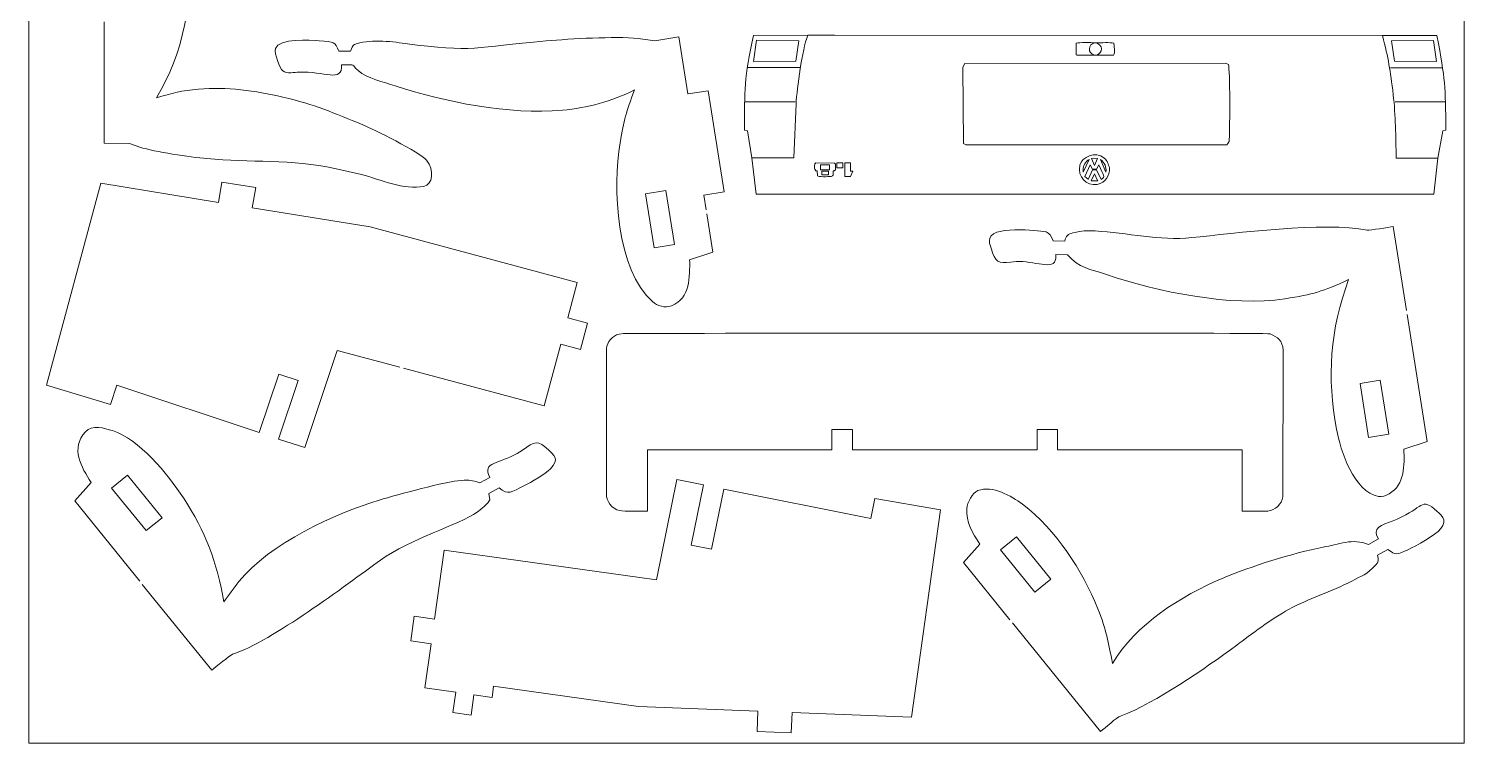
# Model space of a CAD drawing. Header units: centimetres. Extents: x -72 to 73, y -15 to 15.
# Drawn here: x 20.5 to 41.5, y -14.85 to -4.39 of the extents above; entities that cross this region are included whole.
import ezdxf

# ---------------------------------------------------------------- set-up
doc = ezdxf.new("R2010")
doc.units = ezdxf.units.CM
doc.header["$MEASUREMENT"] = 0
doc.layers.add('Camada 1', color=7, linetype='Continuous')

msp = doc.modelspace()

# ---------------------------------------------------------------- linework, layer by layer
at = {"layer": 'Camada 1', "color": 1, "lineweight": 9}
for points, knots in [([(20.5, -14.85), (20.5, -14.85), (41.5, -14.85), (41.5, -14.85), (41.5, -14.85), (41.5, -14.85), (41.5, 14.85), (41.5, 14.85), (41.5, 14.85), (41.5, 14.85), (20.5, 14.85), (20.5, 14.85), (20.5, 14.85), (20.5, 14.85), (20.5, -14.85), (20.5, -14.85), (20.5, -14.85), (20.5, -14.85), (20.5, -14.85), (20.5, -14.85)], [0, 0, 0, 0, 0.16666667, 0.16666667, 0.16666667, 0.16666667, 0.33333333, 0.33333333, 0.33333333, 0.33333333, 0.5, 0.5, 0.5, 0.5, 0.66666667, 0.66666667, 0.66666667, 0.66666667, 1, 1, 1, 1]), ([(31.89534, -4.48722), (31.81434, -4.70349), (31.73883, -5.2512), (31.72475, -5.49316), (31.72475, -5.49316), (31.72475, -5.49316), (31.69239, -6.28144), (31.69239, -6.28144), (31.69239, -6.28144), (31.69239, -6.28144), (31.07764, -6.28144), (31.07764, -6.28144)], [0, 0, 0, 0, 0.25, 0.25, 0.25, 0.25, 0.5, 0.5, 0.5, 0.5, 1, 1, 1, 1]), ([(31.10412, -4.86959), (31.10412, -4.86959), (31.72181, -4.86665), (31.72181, -4.86665), (31.72181, -4.86665), (31.72181, -4.86665), (31.76593, -4.56663), (31.76593, -4.56663), (31.76593, -4.56663), (31.76593, -4.56663), (31.14824, -4.56075), (31.14824, -4.56075), (31.14824, -4.56075), (31.14824, -4.56075), (31.10412, -4.86959), (31.10412, -4.86959)], [0, 0, 0, 0, 0.2, 0.2, 0.2, 0.2, 0.4, 0.4, 0.4, 0.4, 0.6, 0.6, 0.6, 0.6, 1, 1, 1, 1]), ([(36.12206, -4.59899), (36.12206, -4.59899), (36.09853, -4.59605), (36.09853, -4.59605), (36.09853, -4.59605), (36.04204, -4.59605), (35.86885, -4.59023), (35.82204, -4.60193), (35.82204, -4.60193), (35.82204, -4.60193), (35.82204, -4.77253), (35.82204, -4.77253), (35.82204, -4.77253), (35.82204, -4.77253), (35.83381, -4.77841), (35.83381, -4.77841), (35.83381, -4.77841), (35.83381, -4.77841), (36.36914, -4.77841), (36.36914, -4.77841), (36.36914, -4.77841), (36.38428, -4.75188), (36.38209, -4.74146), (36.38384, -4.69606), (36.38384, -4.69606), (36.38384, -4.69606), (36.37501, -4.60193), (36.37501, -4.60193), (36.37501, -4.60193), (36.32196, -4.58867), (36.18097, -4.59899), (36.12206, -4.59899)], [0, 0, 0, 0, 0.11111111, 0.11111111, 0.11111111, 0.11111111, 0.22222222, 0.22222222, 0.22222222, 0.22222222, 0.33333333, 0.33333333, 0.33333333, 0.33333333, 0.44444444, 0.44444444, 0.44444444, 0.44444444, 0.55555556, 0.55555556, 0.55555556, 0.55555556, 0.66666667, 0.66666667, 0.66666667, 0.66666667, 0.77777778, 0.77777778, 0.77777778, 0.77777778, 1, 1, 1, 1]), ([(36.12206, -4.59899), (36.12206, -4.59899), (36.09853, -4.59605), (36.09853, -4.59605), (36.09853, -4.59605), (36.09853, -4.59605), (36.06618, -4.60781), (36.06618, -4.60781), (36.06618, -4.60781), (35.97719, -4.65599), (36.01432, -4.78439), (36.11325, -4.77841), (36.11325, -4.77841), (36.16526, -4.77527), (36.25995, -4.66794), (36.12206, -4.59899)], [0, 0, 0, 0, 0.2, 0.2, 0.2, 0.2, 0.4, 0.4, 0.4, 0.4, 0.6, 0.6, 0.6, 0.6, 1, 1, 1, 1]), ([(40.30465, -4.49016), (40.38965, -4.83857), (40.41625, -4.98293), (40.46054, -5.35786), (40.46054, -5.35786), (40.49605, -5.65841), (40.49688, -5.98074), (40.50468, -6.28438), (40.50468, -6.28438), (40.50468, -6.28438), (41.11059, -6.28438), (41.11059, -6.28438)], [0, 0, 0, 0, 0.25, 0.25, 0.25, 0.25, 0.5, 0.5, 0.5, 0.5, 1, 1, 1, 1]), ([(41.09588, -4.87253), (41.09588, -4.87253), (40.4782, -4.86665), (40.4782, -4.86665), (40.4782, -4.86665), (40.4782, -4.86665), (40.43409, -4.56663), (40.43409, -4.56663), (40.43409, -4.56663), (40.43409, -4.56663), (41.05176, -4.56369), (41.05176, -4.56369), (41.05176, -4.56369), (41.05176, -4.56369), (41.09588, -4.87253), (41.09588, -4.87253)], [0, 0, 0, 0, 0.2, 0.2, 0.2, 0.2, 0.4, 0.4, 0.4, 0.4, 0.6, 0.6, 0.6, 0.6, 1, 1, 1, 1]), ([(35.87794, -6.39027), (35.90669, -6.26991), (36.10039, -6.17137), (36.23383, -6.28438), (36.23383, -6.28438), (36.28009, -6.32356), (36.29222, -6.37334), (36.3103, -6.42557), (36.3103, -6.42557), (36.3103, -6.54947), (36.25782, -6.64599), (36.13088, -6.6697), (36.13088, -6.6697), (35.97391, -6.69901), (35.83724, -6.56062), (35.87794, -6.39027)], [0, 0, 0, 0, 0.2, 0.2, 0.2, 0.2, 0.4, 0.4, 0.4, 0.4, 0.6, 0.6, 0.6, 0.6, 1, 1, 1, 1]), ([(36.09265, -6.39321), (36.09265, -6.39321), (36.13678, -6.29026), (36.13678, -6.29026), (36.13678, -6.29026), (36.13678, -6.29026), (36.06912, -6.28732), (36.06912, -6.28732), (36.06912, -6.28732), (36.06912, -6.28732), (36.04559, -6.29026), (36.04559, -6.29026), (36.04559, -6.29026), (36.04559, -6.29026), (36.09265, -6.39321), (36.09265, -6.39321)], [0, 0, 0, 0, 0.2, 0.2, 0.2, 0.2, 0.4, 0.4, 0.4, 0.4, 0.6, 0.6, 0.6, 0.6, 1, 1, 1, 1]), ([(32.28361, -6.47263), (32.28361, -6.47263), (32.26889, -6.47263), (32.26889, -6.47263), (32.26889, -6.47263), (32.26889, -6.53738), (32.2737, -6.54357), (32.23949, -6.55498), (32.23949, -6.55498), (32.19229, -6.55498), (32.04983, -6.56475), (32.03653, -6.54322), (32.03653, -6.54322), (32.03653, -6.54322), (32.03359, -6.47263), (32.03359, -6.47263), (32.03359, -6.47263), (32.03359, -6.47263), (32.01593, -6.47263), (32.01593, -6.47263), (32.01593, -6.47263), (32.01593, -6.47263), (31.99829, -6.44616), (31.99829, -6.44616), (31.99829, -6.44616), (31.99753, -6.44157), (31.98976, -6.36115), (32.01593, -6.35497), (32.01593, -6.35497), (32.01593, -6.35497), (32.28948, -6.35791), (32.28948, -6.35791), (32.28948, -6.35791), (32.30894, -6.37195), (32.30125, -6.41049), (32.30125, -6.45498), (32.30125, -6.45498), (32.30125, -6.45498), (32.28361, -6.47263), (32.28361, -6.47263)], [0, 0, 0, 0, 0.09090909, 0.09090909, 0.09090909, 0.09090909, 0.18181818, 0.18181818, 0.18181818, 0.18181818, 0.27272727, 0.27272727, 0.27272727, 0.27272727, 0.36363636, 0.36363636, 0.36363636, 0.36363636, 0.45454545, 0.45454545, 0.45454545, 0.45454545, 0.54545455, 0.54545455, 0.54545455, 0.54545455, 0.63636364, 0.63636364, 0.63636364, 0.63636364, 0.72727273, 0.72727273, 0.72727273, 0.72727273, 0.81818182, 0.81818182, 0.81818182, 0.81818182, 1, 1, 1, 1]), ([(32.08359, -6.38144), (32.08359, -6.38144), (32.21596, -6.38144), (32.21596, -6.38144), (32.21596, -6.38144), (32.21596, -6.38144), (32.21596, -6.45498), (32.21596, -6.45498), (32.21596, -6.45498), (32.21596, -6.45498), (32.08359, -6.45498), (32.08359, -6.45498), (32.08359, -6.45498), (32.08359, -6.45498), (32.08359, -6.38144), (32.08359, -6.38144)], [0, 0, 0, 0, 0.2, 0.2, 0.2, 0.2, 0.4, 0.4, 0.4, 0.4, 0.6, 0.6, 0.6, 0.6, 1, 1, 1, 1]), ([(32.10123, -6.47851), (32.10123, -6.47851), (32.20124, -6.47851), (32.20124, -6.47851), (32.20124, -6.47851), (32.20124, -6.47851), (32.20124, -6.53145), (32.20124, -6.53145), (32.20124, -6.53145), (32.20124, -6.53145), (32.10123, -6.53145), (32.10123, -6.53145), (32.10123, -6.53145), (32.10123, -6.53145), (32.10123, -6.47851), (32.10123, -6.47851)], [0, 0, 0, 0, 0.2, 0.2, 0.2, 0.2, 0.4, 0.4, 0.4, 0.4, 0.6, 0.6, 0.6, 0.6, 1, 1, 1, 1]), ([(32.32184, -6.42557), (32.32184, -6.42557), (32.40714, -6.42557), (32.40714, -6.42557), (32.40714, -6.42557), (32.40714, -6.42557), (32.40714, -6.35497), (32.40714, -6.35497), (32.40714, -6.35497), (32.40714, -6.35497), (32.32184, -6.35497), (32.32184, -6.35497), (32.32184, -6.35497), (32.32184, -6.35497), (32.32184, -6.42557), (32.32184, -6.42557)], [0, 0, 0, 0, 0.2, 0.2, 0.2, 0.2, 0.4, 0.4, 0.4, 0.4, 0.6, 0.6, 0.6, 0.6, 1, 1, 1, 1]), ([(32.5542, -6.47851), (32.5542, -6.47851), (32.51892, -6.47851), (32.51892, -6.47851), (32.51892, -6.47851), (32.51892, -6.47851), (32.51892, -6.35497), (32.51892, -6.35497), (32.51892, -6.35497), (32.51892, -6.35497), (32.43655, -6.35497), (32.43655, -6.35497), (32.43655, -6.35497), (32.43655, -6.35497), (32.43655, -6.55498), (32.43655, -6.55498), (32.43655, -6.55498), (32.43655, -6.55498), (32.51892, -6.55498), (32.51892, -6.55498), (32.51892, -6.55498), (32.51892, -6.55498), (32.5542, -6.47851), (32.5542, -6.47851)], [0, 0, 0, 0, 0.14285714, 0.14285714, 0.14285714, 0.14285714, 0.28571429, 0.28571429, 0.28571429, 0.28571429, 0.42857143, 0.42857143, 0.42857143, 0.42857143, 0.57142857, 0.57142857, 0.57142857, 0.57142857, 0.71428571, 0.71428571, 0.71428571, 0.71428571, 1, 1, 1, 1]), ([(36.01029, -6.30497), (36.01029, -6.30497), (35.925, -6.49027), (35.925, -6.49027), (35.925, -6.49027), (35.91717, -6.41201), (35.93725, -6.36521), (35.99265, -6.31674), (35.99265, -6.31674), (35.99265, -6.31674), (36.01029, -6.30497), (36.01029, -6.30497)], [0, 0, 0, 0, 0.25, 0.25, 0.25, 0.25, 0.5, 0.5, 0.5, 0.5, 1, 1, 1, 1]), ([(35.95147, -6.55204), (35.95147, -6.55204), (35.99559, -6.59322), (35.99559, -6.59322), (35.99559, -6.59322), (35.99559, -6.59322), (36.00146, -6.58734), (36.00146, -6.58734), (36.00146, -6.58734), (36.00146, -6.58734), (36.06324, -6.45792), (36.06324, -6.45792), (36.06324, -6.45792), (36.06324, -6.45792), (36.11912, -6.45792), (36.11912, -6.45792), (36.11912, -6.45792), (36.11912, -6.45792), (36.18678, -6.59617), (36.18678, -6.59617), (36.18678, -6.59617), (36.25322, -6.55181), (36.22874, -6.55089), (36.15441, -6.38144), (36.15441, -6.38144), (36.15441, -6.38144), (36.12206, -6.44616), (36.12206, -6.44616), (36.12206, -6.44616), (36.12206, -6.44616), (36.06029, -6.44616), (36.06029, -6.44616), (36.06029, -6.44616), (36.06029, -6.44616), (36.02793, -6.38144), (36.02793, -6.38144), (36.02793, -6.38144), (36.02793, -6.38144), (35.95147, -6.55204), (35.95147, -6.55204)], [0, 0, 0, 0, 0.09090909, 0.09090909, 0.09090909, 0.09090909, 0.18181818, 0.18181818, 0.18181818, 0.18181818, 0.27272727, 0.27272727, 0.27272727, 0.27272727, 0.36363636, 0.36363636, 0.36363636, 0.36363636, 0.45454545, 0.45454545, 0.45454545, 0.45454545, 0.54545455, 0.54545455, 0.54545455, 0.54545455, 0.63636364, 0.63636364, 0.63636364, 0.63636364, 0.72727273, 0.72727273, 0.72727273, 0.72727273, 0.81818182, 0.81818182, 0.81818182, 0.81818182, 1, 1, 1, 1]), ([(36.17794, -6.30791), (36.24383, -6.35497), (36.26638, -6.412), (36.25736, -6.49321), (36.25736, -6.49321), (36.25736, -6.49321), (36.17794, -6.30791), (36.17794, -6.30791)], [0, 0, 0, 0, 0.33333333, 0.33333333, 0.33333333, 0.33333333, 1, 1, 1, 1]), ([(36.04265, -6.61675), (36.04265, -6.61675), (36.13972, -6.61675), (36.13972, -6.61675), (36.13972, -6.61675), (36.13972, -6.61675), (36.13678, -6.61087), (36.13678, -6.61087), (36.13678, -6.61087), (36.13678, -6.61087), (36.09265, -6.51381), (36.09265, -6.51381), (36.09265, -6.51381), (36.09265, -6.51381), (36.04265, -6.61675), (36.04265, -6.61675)], [0, 0, 0, 0, 0.2, 0.2, 0.2, 0.2, 0.4, 0.4, 0.4, 0.4, 0.6, 0.6, 0.6, 0.6, 1, 1, 1, 1])]:
    msp.add_open_spline(points, degree=3, knots=knots, dxfattribs=at)
at = {"layer": 'Camada 1', "color": 3, "lineweight": 9}
for points, knots in [([(21.60549, -4.29058), (21.60549, -4.29058), (21.60549, -6.06649), (21.60549, -6.06649), (21.60549, -6.06649), (21.60549, -6.06649), (21.97611, -6.07238), (21.97611, -6.07238), (21.97611, -6.07238), (21.97611, -6.07238), (22.1261, -6.12532), (22.1261, -6.12532), (22.1261, -6.12532), (22.34408, -6.19486), (22.85794, -6.26912), (23.10557, -6.29298), (23.10557, -6.29298), (23.72738, -6.35287), (24.36186, -6.2953), (24.97627, -6.4371), (24.97627, -6.4371), (24.97627, -6.4371), (25.36747, -6.52534), (25.36747, -6.52534), (25.36747, -6.52534), (25.64046, -6.59844), (25.99833, -6.75683), (26.28223, -6.69888), (26.28223, -6.69888), (26.40697, -6.67342), (26.44039, -6.46509), (26.31753, -6.31357), (26.31753, -6.31357), (26.22491, -6.19933), (25.52301, -5.85445), (25.38806, -5.79883), (25.38806, -5.79883), (24.95425, -5.62005), (24.68798, -5.50223), (24.21741, -5.39293), (24.21741, -5.39293), (23.8143, -5.29929), (23.39637, -5.2388), (22.98203, -5.27527), (22.98203, -5.27527), (22.7393, -5.29664), (22.5962, -5.33672), (22.36731, -5.40175), (22.36731, -5.40175), (22.75926, -4.77415), (22.90528, -3.94095), (22.88498, -3.2075), (22.88498, -3.2075), (22.87678, -2.91104), (22.78311, -2.4188), (22.50849, -2.22803), (22.50849, -2.22803), (22.36783, -2.13033), (22.17521, -2.22827), (22.08493, -2.36922), (22.08493, -2.36922), (21.9946, -2.51022), (21.98139, -2.66218), (21.96139, -2.82219), (21.96139, -2.82219), (21.96139, -2.82219), (21.60549, -2.87807), (21.60549, -2.87807), (21.60549, -2.87807), (21.60549, -2.87807), (21.60549, -4.23175), (21.60549, -4.23175)], [0, 0, 0, 0, 0.05263158, 0.05263158, 0.05263158, 0.05263158, 0.10526316, 0.10526316, 0.10526316, 0.10526316, 0.15789474, 0.15789474, 0.15789474, 0.15789474, 0.21052632, 0.21052632, 0.21052632, 0.21052632, 0.26315789, 0.26315789, 0.26315789, 0.26315789, 0.31578947, 0.31578947, 0.31578947, 0.31578947, 0.36842105, 0.36842105, 0.36842105, 0.36842105, 0.42105263, 0.42105263, 0.42105263, 0.42105263, 0.47368421, 0.47368421, 0.47368421, 0.47368421, 0.52631579, 0.52631579, 0.52631579, 0.52631579, 0.57894737, 0.57894737, 0.57894737, 0.57894737, 0.63157895, 0.63157895, 0.63157895, 0.63157895, 0.68421053, 0.68421053, 0.68421053, 0.68421053, 0.73684211, 0.73684211, 0.73684211, 0.73684211, 0.78947368, 0.78947368, 0.78947368, 0.78947368, 0.84210526, 0.84210526, 0.84210526, 0.84210526, 0.89473684, 0.89473684, 0.89473684, 0.89473684, 1, 1, 1, 1]), ([(30.41003, -7.04047), (30.41003, -7.04047), (30.37637, -6.8279), (30.37637, -6.8279), (30.37637, -6.8279), (30.37637, -6.8279), (30.67269, -6.78097), (30.67269, -6.78097), (30.67269, -6.78097), (30.67269, -6.78097), (30.43802, -5.29936), (30.43802, -5.29936), (30.43802, -5.29936), (30.43802, -5.29936), (30.14461, -5.34584), (30.14461, -5.34584), (30.14461, -5.34584), (30.14461, -5.34584), (30.14124, -5.34339), (30.14124, -5.34339), (30.14124, -5.34339), (30.14124, -5.34339), (30.00964, -4.51252), (30.00964, -4.51252), (30.00964, -4.51252), (30.00964, -4.51252), (29.66103, -4.56773), (29.66103, -4.56773), (29.66103, -4.56773), (29.66103, -4.56773), (29.41421, -4.53238), (29.41421, -4.53238), (29.41421, -4.53238), (29.06746, -4.50266), (28.4349, -4.53787), (28.07103, -4.5694), (28.07103, -4.5694), (27.01801, -4.66066), (27.0088, -4.74545), (26.00733, -4.6074), (26.00733, -4.6074), (25.78815, -4.57719), (25.46549, -4.53856), (25.26541, -4.62366), (25.26541, -4.62366), (25.23588, -4.63623), (25.22961, -4.67389), (25.20949, -4.72186), (25.20949, -4.72186), (25.20949, -4.72186), (25.03639, -4.71948), (25.03639, -4.71948), (25.03639, -4.71948), (24.97382, -4.58053), (24.97365, -4.58269), (24.75037, -4.56825), (24.75037, -4.56825), (24.62537, -4.56016), (24.15404, -4.5269), (24.11018, -4.68156), (24.11018, -4.68156), (24.09028, -4.7517), (24.16837, -4.97319), (24.21875, -5.00981), (24.21875, -5.00981), (24.28179, -5.05563), (24.38411, -5.02856), (24.45653, -5.02574), (24.45653, -5.02574), (24.82413, -5.0114), (25.08961, -5.18632), (25.07731, -4.92147), (25.07731, -4.92147), (25.31328, -4.91785), (25.20405, -4.90697), (25.31987, -5.00514), (25.31987, -5.00514), (25.45219, -5.1173), (25.69323, -5.17291), (25.85823, -5.22661), (25.85823, -5.22661), (26.59207, -5.46544), (27.52354, -5.65386), (28.30609, -5.58342), (28.30609, -5.58342), (28.67501, -5.55022), (29.02688, -5.45397), (29.3612, -5.28825), (29.3612, -5.28825), (29.2382, -5.62122), (29.20785, -5.71847), (29.14994, -6.06026), (29.14994, -6.06026), (29.04006, -6.70879), (29.09638, -7.92972), (29.62539, -8.38524), (29.62539, -8.38524), (29.69736, -8.44722), (29.80486, -8.48395), (29.90295, -8.4455), (29.90295, -8.4455), (30.17997, -8.33694), (30.17056, -8.01913), (30.16855, -7.7721), (30.16855, -7.7721), (30.16855, -7.7721), (30.50842, -7.66168), (30.50842, -7.66168), (30.50842, -7.66168), (30.50842, -7.66168), (30.41923, -7.09857), (30.41923, -7.09857)], [0, 0, 0, 0, 0.03448276, 0.03448276, 0.03448276, 0.03448276, 0.06896552, 0.06896552, 0.06896552, 0.06896552, 0.10344828, 0.10344828, 0.10344828, 0.10344828, 0.13793103, 0.13793103, 0.13793103, 0.13793103, 0.17241379, 0.17241379, 0.17241379, 0.17241379, 0.20689655, 0.20689655, 0.20689655, 0.20689655, 0.24137931, 0.24137931, 0.24137931, 0.24137931, 0.27586207, 0.27586207, 0.27586207, 0.27586207, 0.31034483, 0.31034483, 0.31034483, 0.31034483, 0.34482759, 0.34482759, 0.34482759, 0.34482759, 0.37931034, 0.37931034, 0.37931034, 0.37931034, 0.4137931, 0.4137931, 0.4137931, 0.4137931, 0.44827586, 0.44827586, 0.44827586, 0.44827586, 0.48275862, 0.48275862, 0.48275862, 0.48275862, 0.51724138, 0.51724138, 0.51724138, 0.51724138, 0.55172414, 0.55172414, 0.55172414, 0.55172414, 0.5862069, 0.5862069, 0.5862069, 0.5862069, 0.62068966, 0.62068966, 0.62068966, 0.62068966, 0.65517241, 0.65517241, 0.65517241, 0.65517241, 0.68965517, 0.68965517, 0.68965517, 0.68965517, 0.72413793, 0.72413793, 0.72413793, 0.72413793, 0.75862069, 0.75862069, 0.75862069, 0.75862069, 0.79310345, 0.79310345, 0.79310345, 0.79310345, 0.82758621, 0.82758621, 0.82758621, 0.82758621, 0.86206897, 0.86206897, 0.86206897, 0.86206897, 0.89655172, 0.89655172, 0.89655172, 0.89655172, 0.93103448, 0.93103448, 0.93103448, 0.93103448, 1, 1, 1, 1]), ([(31.89534, -4.48722), (31.89534, -4.48722), (31.10118, -4.49016), (31.10118, -4.49016), (31.10118, -4.49016), (30.96488, -5.10473), (30.97395, -5.30124), (30.96882, -5.87553), (30.96882, -5.87553), (30.96882, -5.87553), (31.01294, -5.88436), (31.01294, -5.88436), (31.01294, -5.88436), (31.01294, -5.88436), (31.07764, -6.28144), (31.07764, -6.28144), (31.07764, -6.28144), (31.07764, -6.28144), (31.13942, -6.81382), (31.13942, -6.81382), (31.13942, -6.81382), (31.13942, -6.81382), (41.05469, -6.81382), (41.05469, -6.81382), (41.05469, -6.81382), (41.05469, -6.81382), (41.11059, -6.28438), (41.11059, -6.28438), (41.11059, -6.28438), (41.11059, -6.28438), (41.18706, -5.88436), (41.18706, -5.88436), (41.18706, -5.88436), (41.18706, -5.88436), (41.23118, -5.87848), (41.23118, -5.87848), (41.23118, -5.87848), (41.2244, -5.21816), (41.22335, -5.14965), (41.09882, -4.49016), (41.09882, -4.49016), (41.09882, -4.49016), (40.30465, -4.49016), (40.30465, -4.49016)], [0, 0, 0, 0, 0.08333333, 0.08333333, 0.08333333, 0.08333333, 0.16666667, 0.16666667, 0.16666667, 0.16666667, 0.25, 0.25, 0.25, 0.25, 0.33333333, 0.33333333, 0.33333333, 0.33333333, 0.41666667, 0.41666667, 0.41666667, 0.41666667, 0.5, 0.5, 0.5, 0.5, 0.58333333, 0.58333333, 0.58333333, 0.58333333, 0.66666667, 0.66666667, 0.66666667, 0.66666667, 0.75, 0.75, 0.75, 0.75, 0.83333333, 0.83333333, 0.83333333, 0.83333333, 1, 1, 1, 1]), ([(40.30465, -4.49016), (40.30465, -4.49016), (32.28814, -4.48733), (32.28814, -4.48733), (32.28814, -4.48733), (32.15806, -4.48729), (32.02497, -4.48828), (31.89534, -4.48722)], [0, 0, 0, 0, 0.33333333, 0.33333333, 0.33333333, 0.33333333, 1, 1, 1, 1]), ([(34.16606, -4.95195), (34.16606, -4.95195), (34.1749, -6.0726), (34.1749, -6.0726), (34.1749, -6.0726), (34.1749, -6.0726), (34.21018, -6.09319), (34.21018, -6.09319), (34.21018, -6.09319), (34.21018, -6.09319), (38.02806, -6.09025), (38.02806, -6.09025), (38.02806, -6.09025), (38.07098, -6.02781), (38.05649, -6.06135), (38.06335, -5.97848), (38.06335, -5.97848), (38.06937, -5.84193), (38.07713, -4.99915), (38.04865, -4.91371), (38.04865, -4.91371), (38.04865, -4.91371), (38.00747, -4.89606), (38.00747, -4.89606), (38.00747, -4.89606), (38.00747, -4.89606), (34.19253, -4.90195), (34.19253, -4.90195), (34.19253, -4.90195), (34.19253, -4.90195), (34.16606, -4.95195), (34.16606, -4.95195)], [0, 0, 0, 0, 0.11111111, 0.11111111, 0.11111111, 0.11111111, 0.22222222, 0.22222222, 0.22222222, 0.22222222, 0.33333333, 0.33333333, 0.33333333, 0.33333333, 0.44444444, 0.44444444, 0.44444444, 0.44444444, 0.55555556, 0.55555556, 0.55555556, 0.55555556, 0.66666667, 0.66666667, 0.66666667, 0.66666667, 0.77777778, 0.77777778, 0.77777778, 0.77777778, 1, 1, 1, 1]), ([(25.98343, -9.36047), (25.98343, -9.36047), (28.04026, -9.91159), (28.04026, -9.91159), (28.04026, -9.91159), (28.04026, -9.91159), (28.28234, -9.00811), (28.28234, -9.00811), (28.28234, -9.00811), (28.28234, -9.00811), (28.57213, -9.08576), (28.57213, -9.08576), (28.57213, -9.08576), (28.57213, -9.08576), (28.67491, -8.70221), (28.67491, -8.70221), (28.67491, -8.70221), (28.67491, -8.70221), (28.38511, -8.62456), (28.38511, -8.62456), (28.38511, -8.62456), (28.38511, -8.62456), (28.52443, -8.10464), (28.52443, -8.10464), (28.52443, -8.10464), (28.52443, -8.10464), (25.49579, -7.29312), (25.49579, -7.29312), (25.49579, -7.29312), (25.49579, -7.29312), (23.77101, -7.01367), (23.77101, -7.01367), (23.77101, -7.01367), (23.77101, -7.01367), (23.82025, -6.71626), (23.82025, -6.71626), (23.82025, -6.71626), (23.82025, -6.71626), (23.32716, -6.6359), (23.32716, -6.6359), (23.32716, -6.6359), (23.32716, -6.6359), (23.27792, -6.93331), (23.27792, -6.93331), (23.27792, -6.93331), (23.27792, -6.93331), (21.5539, -6.65102), (21.5539, -6.65102), (21.5539, -6.65102), (21.5539, -6.65102), (20.76141, -9.60863), (20.76141, -9.60863), (20.76141, -9.60863), (20.76141, -9.60863), (21.69705, -9.88979), (21.69705, -9.88979), (21.69705, -9.88979), (21.69705, -9.88979), (21.79022, -9.61024), (21.79022, -9.61024), (21.79022, -9.61024), (21.79022, -9.61024), (23.87052, -10.30164), (23.87052, -10.30164), (23.87052, -10.30164), (23.87052, -10.30164), (24.15746, -9.44672), (24.15746, -9.44672), (24.15746, -9.44672), (24.15746, -9.44672), (24.4427, -9.54141), (24.4427, -9.54141), (24.4427, -9.54141), (24.4427, -9.54141), (24.15575, -10.39634), (24.15575, -10.39634), (24.15575, -10.39634), (24.15575, -10.39634), (24.53681, -10.51976), (24.53681, -10.51976), (24.53681, -10.51976), (24.53681, -10.51976), (25.01162, -9.10007), (25.01162, -9.10007), (25.01162, -9.10007), (25.01162, -9.10007), (25.92661, -9.34524), (25.92661, -9.34524)], [0, 0, 0, 0, 0.04347826, 0.04347826, 0.04347826, 0.04347826, 0.08695652, 0.08695652, 0.08695652, 0.08695652, 0.13043478, 0.13043478, 0.13043478, 0.13043478, 0.17391304, 0.17391304, 0.17391304, 0.17391304, 0.2173913, 0.2173913, 0.2173913, 0.2173913, 0.26086957, 0.26086957, 0.26086957, 0.26086957, 0.30434783, 0.30434783, 0.30434783, 0.30434783, 0.34782609, 0.34782609, 0.34782609, 0.34782609, 0.39130435, 0.39130435, 0.39130435, 0.39130435, 0.43478261, 0.43478261, 0.43478261, 0.43478261, 0.47826087, 0.47826087, 0.47826087, 0.47826087, 0.52173913, 0.52173913, 0.52173913, 0.52173913, 0.56521739, 0.56521739, 0.56521739, 0.56521739, 0.60869565, 0.60869565, 0.60869565, 0.60869565, 0.65217391, 0.65217391, 0.65217391, 0.65217391, 0.69565217, 0.69565217, 0.69565217, 0.69565217, 0.73913043, 0.73913043, 0.73913043, 0.73913043, 0.7826087, 0.7826087, 0.7826087, 0.7826087, 0.82608696, 0.82608696, 0.82608696, 0.82608696, 0.86956522, 0.86956522, 0.86956522, 0.86956522, 0.91304348, 0.91304348, 0.91304348, 0.91304348, 1, 1, 1, 1]), ([(40.65434, -8.51553), (40.65434, -8.51553), (40.4597, -7.28659), (40.4597, -7.28659), (40.4597, -7.28659), (40.39828, -7.2958), (40.12003, -7.34543), (40.08065, -7.33768), (40.08065, -7.33768), (39.46077, -7.21568), (38.12481, -7.38625), (37.51635, -7.44901), (37.51635, -7.44901), (37.03828, -7.49832), (36.57184, -7.37471), (36.09833, -7.35196), (36.09833, -7.35196), (35.95716, -7.34993), (35.92326, -7.33954), (35.77509, -7.37934), (35.77509, -7.37934), (35.70257, -7.39882), (35.67002, -7.42133), (35.65709, -7.49929), (35.65709, -7.49929), (35.65709, -7.49929), (35.48399, -7.49692), (35.48399, -7.49692), (35.48399, -7.49692), (35.42957, -7.33393), (35.371, -7.36169), (35.19461, -7.34323), (35.19461, -7.34323), (35.07072, -7.33027), (34.77313, -7.32789), (34.66004, -7.37132), (34.66004, -7.37132), (34.5052, -7.43078), (34.55176, -7.53175), (34.60009, -7.66968), (34.60009, -7.66968), (34.66103, -7.84365), (34.71954, -7.81645), (34.94237, -7.80011), (34.94237, -7.80011), (35.2019, -7.78108), (35.50071, -7.93862), (35.52495, -7.75548), (35.52495, -7.75548), (35.52495, -7.75548), (35.52737, -7.69554), (35.52737, -7.69554), (35.52737, -7.69554), (35.52737, -7.69554), (35.69465, -7.69881), (35.69465, -7.69881), (35.69465, -7.69881), (35.86853, -7.89878), (36.01989, -7.90567), (36.26485, -7.98969), (36.26485, -7.98969), (36.99934, -8.24159), (38.10675, -8.4663), (38.87617, -8.34443), (38.87617, -8.34443), (39.2993, -8.27742), (39.41822, -8.24047), (39.80835, -8.06277), (39.80835, -8.06277), (39.53657, -8.79062), (39.48772, -9.49997), (39.6311, -10.25289), (39.6311, -10.25289), (39.69028, -10.56364), (39.88445, -11.17777), (40.24552, -11.23659), (40.24552, -11.23659), (40.3038, -11.24609), (40.34469, -11.22699), (40.4001, -11.19722), (40.4001, -11.19722), (40.63547, -11.07075), (40.62294, -10.7679), (40.6157, -10.54663), (40.6157, -10.54663), (40.6157, -10.54663), (40.95801, -10.43285), (40.95801, -10.43285), (40.95801, -10.43285), (40.95801, -10.43285), (40.66354, -8.57363), (40.66354, -8.57363)], [0, 0, 0, 0, 0.04166667, 0.04166667, 0.04166667, 0.04166667, 0.08333333, 0.08333333, 0.08333333, 0.08333333, 0.125, 0.125, 0.125, 0.125, 0.16666667, 0.16666667, 0.16666667, 0.16666667, 0.20833333, 0.20833333, 0.20833333, 0.20833333, 0.25, 0.25, 0.25, 0.25, 0.29166667, 0.29166667, 0.29166667, 0.29166667, 0.33333333, 0.33333333, 0.33333333, 0.33333333, 0.375, 0.375, 0.375, 0.375, 0.41666667, 0.41666667, 0.41666667, 0.41666667, 0.45833333, 0.45833333, 0.45833333, 0.45833333, 0.5, 0.5, 0.5, 0.5, 0.54166667, 0.54166667, 0.54166667, 0.54166667, 0.58333333, 0.58333333, 0.58333333, 0.58333333, 0.625, 0.625, 0.625, 0.625, 0.66666667, 0.66666667, 0.66666667, 0.66666667, 0.70833333, 0.70833333, 0.70833333, 0.70833333, 0.75, 0.75, 0.75, 0.75, 0.79166667, 0.79166667, 0.79166667, 0.79166667, 0.83333333, 0.83333333, 0.83333333, 0.83333333, 0.875, 0.875, 0.875, 0.875, 0.91666667, 0.91666667, 0.91666667, 0.91666667, 1, 1, 1, 1]), ([(29.19973, -8.85079), (30.05228, -8.85079), (38.59138, -8.83906), (38.6591, -8.85668), (38.6591, -8.85668), (38.77067, -8.90627), (38.84247, -8.94998), (38.85028, -9.10081), (38.85028, -9.10081), (38.85028, -9.10081), (38.84734, -11.24211), (38.84734, -11.24211), (38.84734, -11.24211), (38.82801, -11.34967), (38.73603, -11.43894), (38.62674, -11.45095), (38.62674, -11.45095), (38.62674, -11.45095), (38.25025, -11.45095), (38.25025, -11.45095), (38.25025, -11.45095), (38.25025, -11.45095), (38.25025, -10.55677), (38.25025, -10.55677), (38.25025, -10.55677), (38.25025, -10.55677), (35.55009, -10.55677), (35.55009, -10.55677), (35.55009, -10.55677), (35.55009, -10.55677), (35.55009, -10.25674), (35.55009, -10.25674), (35.55009, -10.25674), (35.55009, -10.25674), (35.25008, -10.25674), (35.25008, -10.25674), (35.25008, -10.25674), (35.25008, -10.25674), (35.25008, -10.55677), (35.25008, -10.55677), (35.25008, -10.55677), (35.25008, -10.55677), (32.54992, -10.55677), (32.54992, -10.55677), (32.54992, -10.55677), (32.54992, -10.55677), (32.54992, -10.25674), (32.54992, -10.25674), (32.54992, -10.25674), (32.54992, -10.25674), (32.2499, -10.25674), (32.2499, -10.25674), (32.2499, -10.25674), (32.2499, -10.25674), (32.2499, -10.55383), (32.2499, -10.55383), (32.2499, -10.55383), (32.2499, -10.55383), (29.54976, -10.55677), (29.54976, -10.55677), (29.54976, -10.55677), (29.54976, -10.55677), (29.54976, -11.45095), (29.54976, -11.45095), (29.54976, -11.45095), (29.47208, -11.45095), (29.20342, -11.45843), (29.14678, -11.44506), (29.14678, -11.44506), (29.02594, -11.41654), (28.94971, -11.31161), (28.94971, -11.18915), (28.94971, -11.18915), (28.94971, -11.18915), (28.94971, -9.07433), (28.94971, -9.07433), (28.94971, -9.07433), (28.96023, -8.9785), (29.04045, -8.88163), (29.13501, -8.85962), (29.13501, -8.85962), (29.13501, -8.85962), (29.19973, -8.85079), (29.19973, -8.85079)], [0, 0, 0, 0, 0.04545455, 0.04545455, 0.04545455, 0.04545455, 0.09090909, 0.09090909, 0.09090909, 0.09090909, 0.13636364, 0.13636364, 0.13636364, 0.13636364, 0.18181818, 0.18181818, 0.18181818, 0.18181818, 0.22727273, 0.22727273, 0.22727273, 0.22727273, 0.27272727, 0.27272727, 0.27272727, 0.27272727, 0.31818182, 0.31818182, 0.31818182, 0.31818182, 0.36363636, 0.36363636, 0.36363636, 0.36363636, 0.40909091, 0.40909091, 0.40909091, 0.40909091, 0.45454545, 0.45454545, 0.45454545, 0.45454545, 0.5, 0.5, 0.5, 0.5, 0.54545455, 0.54545455, 0.54545455, 0.54545455, 0.59090909, 0.59090909, 0.59090909, 0.59090909, 0.63636364, 0.63636364, 0.63636364, 0.63636364, 0.68181818, 0.68181818, 0.68181818, 0.68181818, 0.72727273, 0.72727273, 0.72727273, 0.72727273, 0.77272727, 0.77272727, 0.77272727, 0.77272727, 0.81818182, 0.81818182, 0.81818182, 0.81818182, 0.86363636, 0.86363636, 0.86363636, 0.86363636, 0.90909091, 0.90909091, 0.90909091, 0.90909091, 1, 1, 1, 1]), ([(22.16193, -12.52485), (22.16193, -12.52485), (23.17736, -13.77881), (23.17736, -13.77881), (23.17736, -13.77881), (23.22678, -13.7401), (23.44313, -13.5606), (23.48193, -13.54733), (23.48193, -13.54733), (24.07362, -13.34498), (25.11908, -12.55151), (25.64702, -12.16876), (25.64702, -12.16876), (26.0802, -11.85471), (26.79599, -11.65509), (27.06138, -11.46627), (27.06138, -11.46627), (27.09927, -11.43931), (27.23937, -11.32484), (27.24359, -11.28465), (27.24359, -11.28465), (27.24359, -11.28465), (27.23204, -11.1956), (27.23204, -11.1956), (27.23204, -11.1956), (27.23204, -11.1956), (27.38313, -11.1111), (27.38313, -11.1111), (27.38313, -11.1111), (27.51252, -11.22572), (27.55476, -11.17209), (27.75272, -11.07675), (27.75272, -11.07675), (27.84518, -11.03222), (28.06466, -10.90891), (28.13164, -10.83425), (28.13164, -10.83425), (28.2619, -10.68904), (28.20853, -10.64615), (28.06224, -10.51953), (28.06224, -10.51953), (27.90275, -10.38148), (27.87628, -10.47139), (27.6452, -10.60746), (27.6452, -10.60746), (27.3903, -10.75754), (27.12355, -10.72817), (27.24441, -10.95849), (27.24441, -10.95849), (27.24441, -10.95849), (27.0979, -11.03929), (27.0979, -11.03929), (27.0979, -11.03929), (26.97342, -10.99644), (26.9564, -10.99442), (26.82573, -11.00232), (26.82573, -11.00232), (26.60288, -11.0158), (25.89884, -11.20977), (25.62849, -11.29057), (25.62849, -11.29057), (24.99315, -11.48045), (24.02213, -11.92343), (23.57484, -12.48426), (23.57484, -12.48426), (23.498, -12.58061), (23.42748, -12.68247), (23.35335, -12.78095), (23.35335, -12.78095), (23.25682, -12.20552), (23.08474, -11.74947), (22.76274, -11.25705), (22.76274, -11.25705), (22.53535, -10.90931), (22.10708, -10.39153), (21.72424, -10.27373), (21.72424, -10.27373), (21.60714, -10.2377), (21.42625, -10.1837), (21.32928, -10.29078), (21.32928, -10.29078), (21.10568, -10.5377), (21.27189, -10.80363), (21.41225, -11.03355), (21.41225, -11.03355), (21.41225, -11.03355), (21.17268, -11.30324), (21.17268, -11.30324), (21.17268, -11.30324), (21.17268, -11.30324), (22.12491, -12.47914), (22.12491, -12.47914)], [0, 0, 0, 0, 0.04166667, 0.04166667, 0.04166667, 0.04166667, 0.08333333, 0.08333333, 0.08333333, 0.08333333, 0.125, 0.125, 0.125, 0.125, 0.16666667, 0.16666667, 0.16666667, 0.16666667, 0.20833333, 0.20833333, 0.20833333, 0.20833333, 0.25, 0.25, 0.25, 0.25, 0.29166667, 0.29166667, 0.29166667, 0.29166667, 0.33333333, 0.33333333, 0.33333333, 0.33333333, 0.375, 0.375, 0.375, 0.375, 0.41666667, 0.41666667, 0.41666667, 0.41666667, 0.45833333, 0.45833333, 0.45833333, 0.45833333, 0.5, 0.5, 0.5, 0.5, 0.54166667, 0.54166667, 0.54166667, 0.54166667, 0.58333333, 0.58333333, 0.58333333, 0.58333333, 0.625, 0.625, 0.625, 0.625, 0.66666667, 0.66666667, 0.66666667, 0.66666667, 0.70833333, 0.70833333, 0.70833333, 0.70833333, 0.75, 0.75, 0.75, 0.75, 0.79166667, 0.79166667, 0.79166667, 0.79166667, 0.83333333, 0.83333333, 0.83333333, 0.83333333, 0.875, 0.875, 0.875, 0.875, 0.91666667, 0.91666667, 0.91666667, 0.91666667, 1, 1, 1, 1]), ([(31.15788, -14.67824), (31.15788, -14.67824), (31.65418, -14.6975), (31.65418, -14.6975), (31.65418, -14.6975), (31.65418, -14.6975), (31.66641, -14.39922), (31.66641, -14.39922), (31.66641, -14.39922), (31.66641, -14.39922), (33.41197, -14.4693), (33.41197, -14.4693), (33.41197, -14.4693), (33.41197, -14.4693), (33.83852, -11.43424), (33.83852, -11.43424), (33.83852, -11.43424), (33.83852, -11.43424), (32.87559, -11.26921), (32.87559, -11.26921), (32.87559, -11.26921), (32.87559, -11.26921), (32.81676, -11.56094), (32.81676, -11.56094), (32.81676, -11.56094), (32.81676, -11.56094), (30.66771, -11.12822), (30.66771, -11.12822), (30.66771, -11.12822), (30.66771, -11.12822), (30.48751, -12.00882), (30.48751, -12.00882), (30.48751, -12.00882), (30.48751, -12.00882), (30.19288, -11.94959), (30.19288, -11.94959), (30.19288, -11.94959), (30.19288, -11.94959), (30.37307, -11.06899), (30.37307, -11.06899), (30.37307, -11.06899), (30.37307, -11.06899), (29.98022, -10.99001), (29.98022, -10.99001), (29.98022, -10.99001), (29.98022, -10.99001), (29.68156, -12.4599), (29.68156, -12.4599), (29.68156, -12.4599), (29.68156, -12.4599), (26.57951, -12.02393), (26.57951, -12.02393), (26.57951, -12.02393), (26.57951, -12.02393), (26.43787, -13.03173), (26.43787, -13.03173), (26.43787, -13.03173), (26.43787, -13.03173), (26.14077, -12.98998), (26.14077, -12.98998), (26.14077, -12.98998), (26.14077, -12.98998), (26.09001, -13.35116), (26.09001, -13.35116), (26.09001, -13.35116), (26.09001, -13.35116), (26.38711, -13.39291), (26.38711, -13.39291), (26.38711, -13.39291), (26.38711, -13.39291), (26.29623, -14.03953), (26.29623, -14.03953), (26.29623, -14.03953), (26.29623, -14.03953), (26.74771, -14.10298), (26.74771, -14.10298), (26.74771, -14.10298), (26.74771, -14.10298), (26.70595, -14.40008), (26.70595, -14.40008), (26.70595, -14.40008), (26.70595, -14.40008), (26.97101, -14.43734), (26.97101, -14.43734), (26.97101, -14.43734), (26.97101, -14.43734), (27.01276, -14.14024), (27.01276, -14.14024), (27.01276, -14.14024), (27.01276, -14.14024), (27.27783, -14.17749), (27.27783, -14.17749), (27.27783, -14.17749), (27.27783, -14.17749), (27.30117, -14.01146), (27.30117, -14.01146), (27.30117, -14.01146), (27.30117, -14.01146), (29.42162, -14.30947), (29.42162, -14.30947), (29.42162, -14.30947), (29.42162, -14.30947), (31.16719, -14.37955), (31.16719, -14.37955), (31.16719, -14.37955), (31.16719, -14.37955), (31.15788, -14.67824), (31.15788, -14.67824)], [0, 0, 0, 0, 0.03571429, 0.03571429, 0.03571429, 0.03571429, 0.07142857, 0.07142857, 0.07142857, 0.07142857, 0.10714286, 0.10714286, 0.10714286, 0.10714286, 0.14285714, 0.14285714, 0.14285714, 0.14285714, 0.17857143, 0.17857143, 0.17857143, 0.17857143, 0.21428571, 0.21428571, 0.21428571, 0.21428571, 0.25, 0.25, 0.25, 0.25, 0.28571429, 0.28571429, 0.28571429, 0.28571429, 0.32142857, 0.32142857, 0.32142857, 0.32142857, 0.35714286, 0.35714286, 0.35714286, 0.35714286, 0.39285714, 0.39285714, 0.39285714, 0.39285714, 0.42857143, 0.42857143, 0.42857143, 0.42857143, 0.46428571, 0.46428571, 0.46428571, 0.46428571, 0.5, 0.5, 0.5, 0.5, 0.53571429, 0.53571429, 0.53571429, 0.53571429, 0.57142857, 0.57142857, 0.57142857, 0.57142857, 0.60714286, 0.60714286, 0.60714286, 0.60714286, 0.64285714, 0.64285714, 0.64285714, 0.64285714, 0.67857143, 0.67857143, 0.67857143, 0.67857143, 0.71428571, 0.71428571, 0.71428571, 0.71428571, 0.75, 0.75, 0.75, 0.75, 0.78571429, 0.78571429, 0.78571429, 0.78571429, 0.82142857, 0.82142857, 0.82142857, 0.82142857, 0.85714286, 0.85714286, 0.85714286, 0.85714286, 0.89285714, 0.89285714, 0.89285714, 0.89285714, 0.92857143, 0.92857143, 0.92857143, 0.92857143, 1, 1, 1, 1]), ([(34.89069, -13.08836), (34.89069, -13.08836), (36.17916, -14.67949), (36.17916, -14.67949), (36.17916, -14.67949), (36.24722, -14.62439), (36.40557, -14.47531), (36.4796, -14.44757), (36.4796, -14.44757), (36.98687, -14.25744), (37.7015, -13.75817), (38.1713, -13.41452), (38.1713, -13.41452), (38.36353, -13.26797), (38.70046, -13.01554), (38.92891, -12.89185), (38.92891, -12.89185), (39.21927, -12.73463), (39.55699, -12.62925), (39.85298, -12.47661), (39.85298, -12.47661), (40.00695, -12.39061), (40.06511, -12.39213), (40.20665, -12.23562), (40.20665, -12.23562), (40.24809, -12.1898), (40.25243, -12.18041), (40.2297, -12.09584), (40.2297, -12.09584), (40.2297, -12.09584), (40.3808, -12.01134), (40.3808, -12.01134), (40.3808, -12.01134), (40.49846, -12.09988), (40.50687, -12.09456), (40.67299, -12.01696), (40.67299, -12.01696), (40.79573, -11.95963), (41.07637, -11.80923), (41.15716, -11.70814), (41.15716, -11.70814), (41.26451, -11.57382), (41.16052, -11.50557), (41.0599, -11.41977), (41.0599, -11.41977), (40.85563, -11.24558), (40.877, -11.43927), (40.44311, -11.59753), (40.44311, -11.59753), (40.29937, -11.64996), (40.13797, -11.69762), (40.24622, -11.85917), (40.24622, -11.85917), (40.24622, -11.85917), (40.09741, -11.94182), (40.09741, -11.94182), (40.09741, -11.94182), (39.87517, -11.84084), (39.65109, -11.94358), (39.43476, -11.97883), (39.43476, -11.97883), (38.97942, -12.07103), (38.38379, -12.2566), (37.95601, -12.43825), (37.95601, -12.43825), (37.3592, -12.69168), (36.6907, -13.11013), (36.35516, -13.68163), (36.35516, -13.68163), (36.29016, -13.36066), (36.26416, -13.19504), (36.14002, -12.88313), (36.14002, -12.88313), (35.91023, -12.30583), (35.53244, -11.73686), (35.03807, -11.34941), (35.03807, -11.34941), (34.872, -11.22877), (34.59594, -11.07142), (34.38551, -11.15116), (34.38551, -11.15116), (34.30567, -11.18142), (34.2271, -11.32889), (34.22214, -11.41214), (34.22214, -11.41214), (34.21001, -11.61632), (34.30836, -11.76979), (34.41176, -11.93607), (34.41176, -11.93607), (34.41176, -11.93607), (34.17263, -12.20163), (34.17263, -12.20163), (34.17263, -12.20163), (34.17263, -12.20163), (34.85367, -13.04264), (34.85367, -13.04264)], [0, 0, 0, 0, 0.04, 0.04, 0.04, 0.04, 0.08, 0.08, 0.08, 0.08, 0.12, 0.12, 0.12, 0.12, 0.16, 0.16, 0.16, 0.16, 0.2, 0.2, 0.2, 0.2, 0.24, 0.24, 0.24, 0.24, 0.28, 0.28, 0.28, 0.28, 0.32, 0.32, 0.32, 0.32, 0.36, 0.36, 0.36, 0.36, 0.4, 0.4, 0.4, 0.4, 0.44, 0.44, 0.44, 0.44, 0.48, 0.48, 0.48, 0.48, 0.52, 0.52, 0.52, 0.52, 0.56, 0.56, 0.56, 0.56, 0.6, 0.6, 0.6, 0.6, 0.64, 0.64, 0.64, 0.64, 0.68, 0.68, 0.68, 0.68, 0.72, 0.72, 0.72, 0.72, 0.76, 0.76, 0.76, 0.76, 0.8, 0.8, 0.8, 0.8, 0.84, 0.84, 0.84, 0.84, 0.88, 0.88, 0.88, 0.88, 0.92, 0.92, 0.92, 0.92, 1, 1, 1, 1])]:
    msp.add_open_spline(points, degree=3, knots=knots, dxfattribs=at)
at = {"layer": 'Camada 1', "color": 1, "lineweight": 9}
for points in [[(31.01294, -4.96077), (31.01294, -4.96077), (31.78063, -4.96077), (31.78063, -4.96077)], [(41.18706, -4.96372), (41.18706, -4.96372), (40.41937, -4.96372), (40.41937, -4.96372)], [(30.96882, -5.46081), (30.96882, -5.46081), (31.71298, -5.46081), (31.71298, -5.46081)], [(41.23118, -5.46375), (41.23118, -5.46375), (40.48701, -5.46375), (40.48701, -5.46375)]]:
    msp.add_open_spline(points, degree=3, dxfattribs=at)
at = {"layer": 'Camada 1', "lineweight": 9}
for points in [[(29.94596, -7.55125), (29.94596, -7.55125), (29.8208, -6.76105), (29.8208, -6.76105), (29.8208, -6.76105), (29.8208, -6.76105), (29.52447, -6.80798), (29.52447, -6.80798), (29.52447, -6.80798), (29.52447, -6.80798), (29.64963, -7.59818), (29.64963, -7.59818), (29.64963, -7.59818), (29.64963, -7.59818), (29.94596, -7.55125), (29.94596, -7.55125)], [(40.39601, -10.32531), (40.39601, -10.32531), (40.27085, -9.53512), (40.27085, -9.53512), (40.27085, -9.53512), (40.27085, -9.53512), (39.97453, -9.58205), (39.97453, -9.58205), (39.97453, -9.58205), (39.97453, -9.58205), (40.09969, -10.37225), (40.09969, -10.37225), (40.09969, -10.37225), (40.09969, -10.37225), (40.39601, -10.32531), (40.39601, -10.32531)], [(21.71316, -11.11536), (21.71316, -11.11536), (22.21665, -11.73712), (22.21665, -11.73712), (22.21665, -11.73712), (22.21665, -11.73712), (22.4498, -11.54831), (22.4498, -11.54831), (22.4498, -11.54831), (22.4498, -11.54831), (21.94632, -10.92656), (21.94632, -10.92656), (21.94632, -10.92656), (21.94632, -10.92656), (21.71316, -11.11536), (21.71316, -11.11536)], [(34.71496, -12.01604), (34.71496, -12.01604), (35.21844, -12.63779), (35.21844, -12.63779), (35.21844, -12.63779), (35.21844, -12.63779), (35.4516, -12.44898), (35.4516, -12.44898), (35.4516, -12.44898), (35.4516, -12.44898), (34.94812, -11.82723), (34.94812, -11.82723), (34.94812, -11.82723), (34.94812, -11.82723), (34.71496, -12.01604), (34.71496, -12.01604)]]:
    msp.add_open_spline(points, degree=3, knots=[0, 0, 0, 0, 0.2, 0.2, 0.2, 0.2, 0.4, 0.4, 0.4, 0.4, 0.6, 0.6, 0.6, 0.6, 1, 1, 1, 1], dxfattribs=at)

doc.saveas('drawing.dxf')
